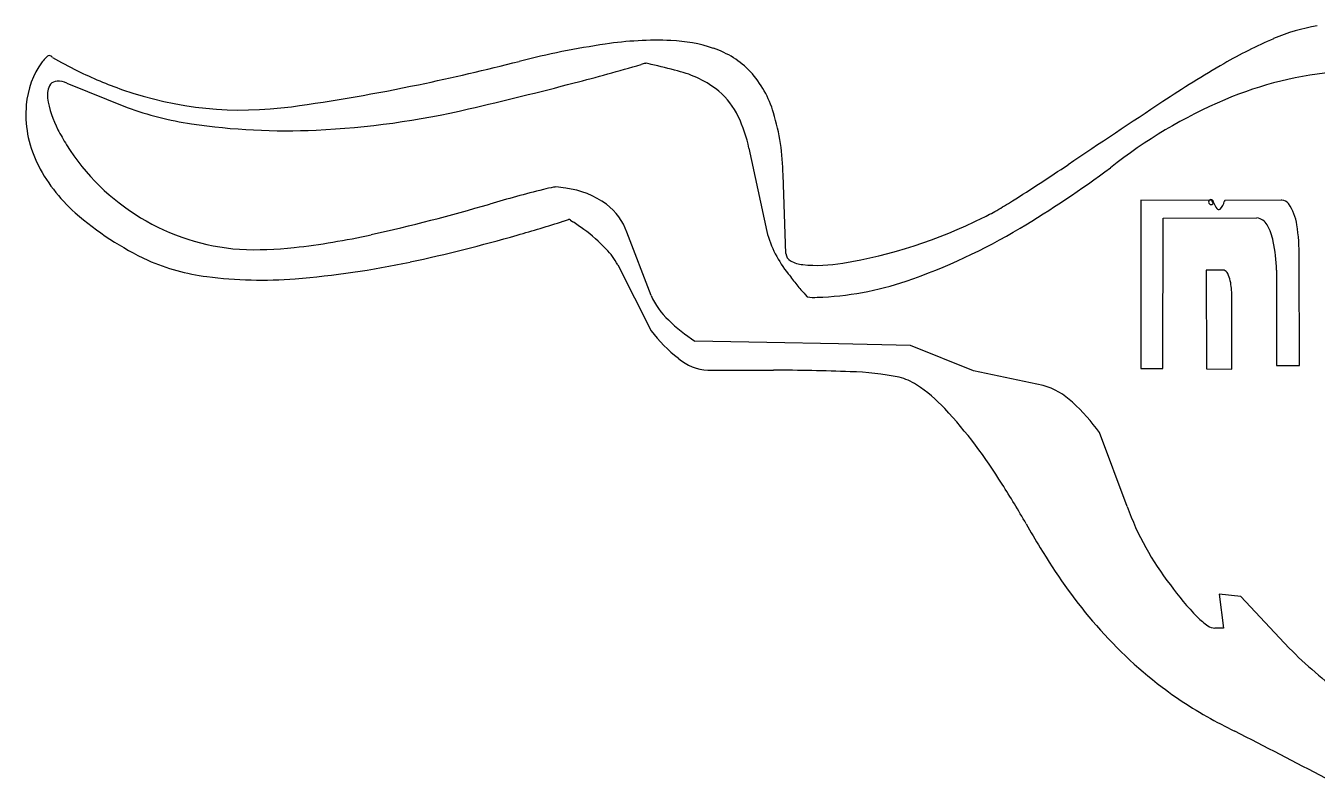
# Model space of a CAD drawing. Header units: inches. Extents: x 0.5 to 12.5, y 3.8 to 8.9.
# Drawn here: x 0.521 to 5.479, y 5.299 to 8.187 of the extents above; entities that cross this region are included whole.
import ezdxf

# ---------------------------------------------------------------- set-up
doc = ezdxf.new("R2010")
doc.units = ezdxf.units.IN
doc.header["$MEASUREMENT"] = 0
doc.layers.add('1', color=7, linetype='Continuous')

msp = doc.modelspace()

# ---------------------------------------------------------------- linework, layer by layer
at = {"layer": '1', "color": 7, "linetype": 'Continuous'}
for p, q in [((0.678, 7.9669), (0.91, 7.8739)), ((3.2971, 7.7169), (3.3655, 7.3972)), ((3.4391, 7.3132), (3.4283, 7.6148)), ((4.8013, 7.5173), (4.8022, 6.8712)), ((5.078, 7.5164), (4.8013, 7.5173)), ((5.0822, 7.5067), (5.0803, 7.5133)), ((5.1254, 7.5171), (5.1247, 7.5173)), ((5.3399, 7.5173), (5.1254, 7.5171)), ((5.342, 7.5175), (5.3399, 7.5173)), ((5.343, 7.5175), (5.342, 7.5175)), ((2.5846, 7.4368), (2.6048, 7.4431)), ((2.6118, 7.4411), (2.6207, 7.4352)), ((4.8865, 6.8714), (4.8869, 7.4492)), ((4.8869, 7.4492), (5.2473, 7.45)), ((2.9213, 7.152), (2.8289, 7.3948)), ((5.4097, 7.2927), (5.4098, 7.2989)), ((5.4106, 6.8827), (5.4097, 7.2927)), ((2.7935, 7.2692), (2.9216, 7.0164)), ((5.0531, 7.249), (5.0532, 6.87)), ((5.1216, 7.2488), (5.0531, 7.249)), ((5.3226, 7.2493), (5.3225, 6.8827)), ((3.5128, 7.1558), (3.5211, 7.1463)), ((5.151, 7.1422), (5.151, 7.1505)), ((5.1511, 6.8693), (5.151, 7.1422)), ((3.3655, 6.9714), (3.0898, 6.9769)), ((3.6412, 6.9659), (3.3655, 6.9714)), ((3.9169, 6.9603), (3.6412, 6.9659)), ((4.1587, 6.8624), (3.9169, 6.9603)), ((3.1397, 6.8648), (3.3911, 6.8648)), ((4.4269, 6.8064), (4.1587, 6.8624)), ((4.8022, 6.8712), (4.8865, 6.8714)), ((5.0532, 6.87), (5.1511, 6.8693)), ((5.3225, 6.8827), (5.4106, 6.8827)), ((4.7491, 6.3415), (4.6432, 6.6262)), ((5.1856, 5.9962), (5.1024, 6.0056)), ((5.1024, 6.0056), (5.119, 5.8748)), ((5.3713, 5.7987), (5.1856, 5.9962)), ((5.119, 5.8748), (5.0858, 5.8748))]:
    msp.add_line(p, q, dxfattribs=at)
for centre, radius, start, end in [((5.6027, 7.4584), 0.7391, 99.6604, 113.2054), ((2.9446, 6.7804), 1.3512, 87.7526, 98.4622), ((2.9745, 7.5428), 0.5882, 71.4825, 87.7526), ((6.0075, 6.5141), 1.7664, 113.2054, 120.1393), ((3.2394, 4.7989), 3.3545, 98.4622, 104.2314), ((3.0503, 7.7691), 0.3496, 43.7758, 71.4825), ((0.8562, 7.8541), 0.3349, 144.5387, 174.9227), ((0.7014, 7.9569), 0.1492, 133.2244, 142.1993), ((0.6111, 8.0588), 0.0137, 31.4771, 150.1998), ((1.4692, 9.5354), 1.6957, 240.06, 243.7418), ((0.0917, 17.21), 9.4496, 281.82694, 284.23139), ((0.2451, 17.1162), 9.4532, 284.59042, 286.20465), ((2.9761, 7.7189), 0.3329, 103.299, 106.2046), ((2.9048, 8.0205), 0.023, 95.0443, 103.299), ((2.8462, 7.7535), 0.2954, 75.056, 78.9497), ((2.4273, 5.8414), 2.2526, 74.6563, 77.3044), ((7.4359, 4.0538), 4.6113, 120.1393, 123.5717), ((1.4042, 9.4036), 1.5488, 243.7418, 250.7129), ((2.9257, 7.6135), 0.412, 51.5031, 76.2819), ((3.0018, 7.7373), 0.4067, 16.5581, 42.2796), ((5.6738, 6.6095), 1.4058, 94.5313, 113.0312), ((0.6758, 7.9223), 0.0721, 145.8478, 190.0958), ((0.6421, 7.9398), 0.0346, 91.1743, 138.4518), ((0.6431, 7.889), 0.0854, 65.8692, 91.1743), ((1.3517, 9.2538), 1.3901, 250.7129, 277.8054), ((0.5822, 14.8674), 7.0561, 277.80538, 281.82694), ((-1.4399, 23.5894), 16.1421, 283.10643, 284.59042), ((2.9823, 7.7065), 0.3042, 25.865, 48.9345), ((0.9407, 7.8466), 0.4196, 174.9227, 205.7008), ((0.9644, 7.9597), 0.363, 187.9281, 208.1668), ((90.224, -120.6857), 154.3238, 123.571734, 123.734023), ((5.8689, 6.1504), 1.9045, 113.0312, 128.4392), ((1.339, 9.0421), 1.2445, 249.8336, 261.5927), ((1.4859, 11.023), 3.2396, 272.6476, 283.1064), ((2.7989, 7.6176), 0.508, 11.2626, 25.865), ((2.541, 7.6003), 0.8874, 0.9361, 16.5581), ((1.335, 8.1419), 0.7759, 207.1121, 212.0322), ((1.5207, 10.2712), 2.487, 261.5927, 272.6476), ((1.4058, 8.1862), 0.8594, 212.0322, 265.7239), ((1.1164, 7.9312), 0.6147, 205.7008, 228.6996), ((-1.6209, 16.8529), 11.0617, 302.4153, 303.73402), ((2.191, 10.9922), 4.1764, 300.9349, 306.6667), ((3.8757, 2.1315), 5.597, 104.1448, 106.3308), ((2.6609, 6.9519), 0.6259, 100.4443, 104.1448), ((2.5596, 7.5014), 0.0671, 92.9135, 100.4443), ((2.5179, 7.0941), 0.476, 80.8046, 85.3903), ((2.5516, 7.2284), 0.3382, 53.9618, 82.8065), ((0.276, 14.417), 7.2049, 282.59294, 286.33076), ((2.6025, 7.3113), 0.2413, 20.2398, 52.1524), ((3.3142, 9.081), 1.8552, 300.2363, 302.4153), ((5.0713, 7.5102), 0.00954, 29.3785, 18.6022), ((5.0769, 7.5137), 0.00292, 68.5798, 23.9967), ((5.1367, 7.5224), 0.0567, 196.0676, 219.8478), ((5.1011, 7.4913), 0.00948, 213.5876, 300.8693), ((5.0714, 7.5213), 0.0514, 312.1227, 350.9979), ((5.1267, 7.5133), 0.00446, 116.0399, 180.2609), ((5.341, 7.4827), 0.0349, 38.7072, 86.7677), ((5.2266, 7.4013), 0.1752, 7.0329, 36.0811), ((1.4907, 8.3571), 1.1817, 228.6996, 244.8874), ((0.1691, 15.1548), 8.0872, 286.06932, 287.37829), ((2.6064, 7.4356), 0.00769, 45.7629, 101.9601), ((3.3385, 9.1733), 1.9242, 279.5409, 296.376), ((3.4631, 8.9221), 1.6438, 296.376, 298.5408), ((5.2379, 7.3937), 0.0571, 31.0534, 80.5027), ((1.9098, 6.3696), 1.2809, 53.9837, 56.2916), ((2.2841, 6.8845), 0.6444, 43.7754, 53.9837), ((3.789, 7.5112), 0.4386, 195.0657, 219.0129), ((3.1666, 9.3642), 2.2784, 288.8112, 300.9349), ((5.1167, 7.3247), 0.1965, 10.2395, 30.0392), ((4.7141, 7.309), 0.6957, 359.1661, 9.4049), ((1.241, 10.0972), 2.7787, 276.4101, 282.5929), ((0.7257, 13.2226), 6.0764, 282.06808, 286.06932), ((4.7636, 7.2415), 0.559, 0.8057, 12.206), ((1.4047, 8.6402), 1.3125, 267.2502, 276.4101), ((2.5521, 7.1412), 0.2733, 27.9367, 43.7754), ((3.4729, 7.315), 0.0338, 183.0608, 241.5519), ((1.3223, 8.0493), 0.8318, 246.3876, 262.6761), ((1.2856, 10.6037), 3.3984, 274.5582, 282.0681), ((3.5154, 7.3885), 0.1188, 240.4265, 264.577), ((3.5598, 7.8566), 0.589, 264.577, 279.5409), ((5.1114, 7.2244), 0.0264, 25.5407, 67.1642), ((1.4253, 8.8507), 1.6398, 262.6761, 274.5582), ((4.2923, 7.8582), 1.0491, 216.4371, 219.3848), ((4.4655, 8.0004), 1.2733, 219.3848, 221.5606), ((3.5204, 8.3258), 1.1814, 271.8969, 288.8112), ((5.0439, 7.1874), 0.1034, 11.5965, 27.954), ((4.8644, 7.1505), 0.2867, 0.0044, 11.5965), ((3.1739, 7.2601), 0.2747, 203.1889, 227.403), ((3.547, 7.3408), 0.1962, 262.4196, 273.642), ((3.4798, 7.5724), 0.7118, 226.2852, 236.7758), ((3.4114, 7.3972), 0.6204, 217.8677, 231.6479), ((3.1524, 7.0591), 0.1947, 229.6915, 266.2719), ((3.4186, 0.833), 6.0319, 87.46026, 90.26161), ((3.6618, 5.7688), 1.0905, 78.769, 88.7326), ((3.8134, 6.612), 0.2344, 57.1645, 74.9704), ((3.6318, 6.3307), 0.5692, 42.8261, 57.1645), ((4.358, 6.5565), 0.2593, 45.718, 74.5712), ((2.6949, 5.4623), 1.8466, 31.5159, 42.8261), ((3.9887, 6.1427), 0.8137, 36.4536, 47.445), ((1.0969, 4.3998), 3.765, 29.885, 32.5871), ((5.7892, 6.72), 1.1069, 199.9983, 217.8322), ((9.9078, 9.4633), 6.3972, 209.88497, 210.83909), ((6.2324, 7.2689), 2.1166, 210.8391, 220.2141), ((5.8217, 6.6975), 1.1193, 215.9018, 224.1291), ((5.9048, 6.9919), 1.6875, 220.2141, 232.7381), ((5.1906, 6.0853), 0.2401, 224.1291, 236.8752), ((5.0901, 5.9288), 0.0541, 235.3922, 265.3791), ((6.5014, 6.906), 1.5821, 224.4167, 234.252), ((5.7868, 6.8368), 1.4926, 232.7381, 242.4489), ((9.3959, 13.7548), 9.2955, 242.44893, 242.9058), ((-12.6394, -29.3167), 39.0853, 62.33139, 62.9058)]:
    msp.add_arc(centre, radius, start, end, dxfattribs=at)

doc.saveas('drawing.dxf')
